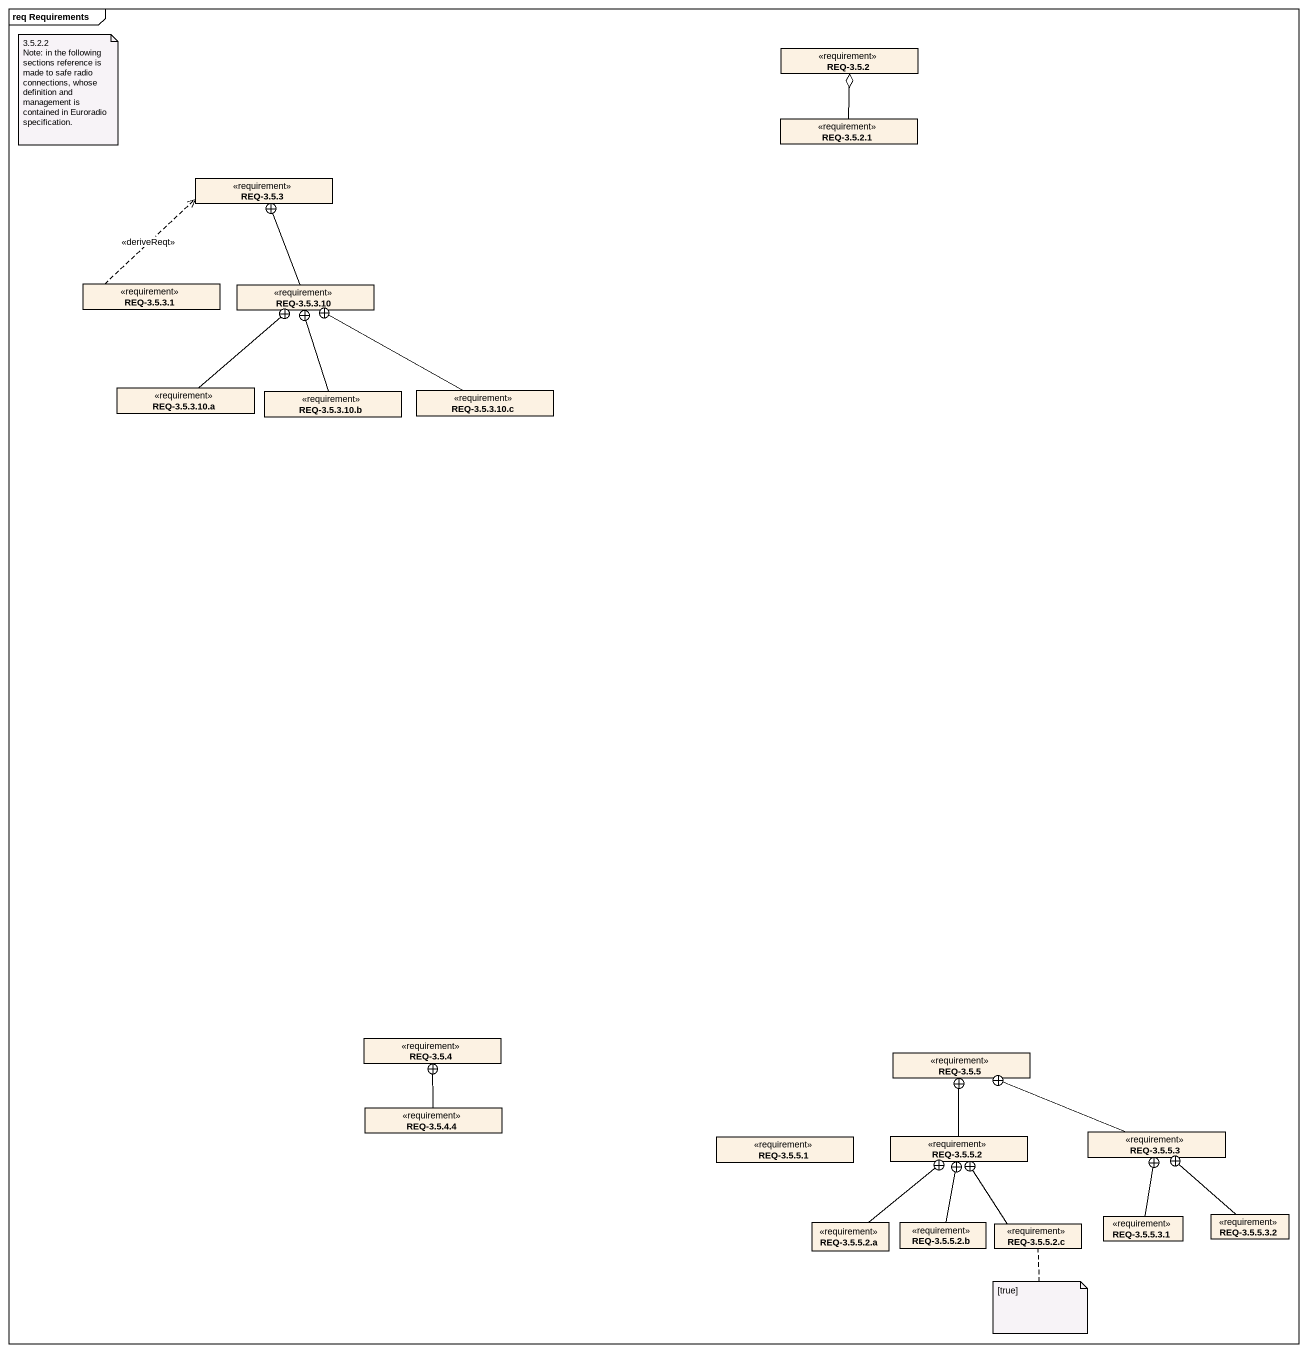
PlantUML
@startuml
mainframe req Requirements
hide circle
hide empty members
class "REQ-3.5.2" as REQ_3_5_2 <<requirement>>
class "REQ-3.5.2.1" as REQ_3_5_2_1 <<requirement>>
class "REQ-3.5.3" as REQ_3_5_3 <<requirement>>
class "REQ-3.5.3.1" as REQ_3_5_3_1 <<requirement>>
class "REQ-3.5.3.10" as REQ_3_5_3_10 <<requirement>>
class "REQ-3.5.3.10.a" as REQ_3_5_3_10_a <<requirement>>
class "REQ-3.5.3.10.b" as REQ_3_5_3_10_b <<requirement>>
class "REQ-3.5.3.10.c" as REQ_3_5_3_10_c <<requirement>>
class "REQ-3.5.4" as REQ_3_5_4 <<requirement>>
class "REQ-3.5.5" as REQ_3_5_5 <<requirement>>
class "REQ-3.5.4.4" as REQ_3_5_4_4 <<requirement>>
class "REQ-3.5.5.1" as REQ_3_5_5_1 <<requirement>>
class "REQ-3.5.5.2" as REQ_3_5_5_2 <<requirement>>
class "REQ-3.5.5.3" as REQ_3_5_5_3 <<requirement>>
class "REQ-3.5.5.2.a" as REQ_3_5_5_2_a <<requirement>>
class "REQ-3.5.5.2.b" as REQ_3_5_5_2_b <<requirement>>
class "REQ-3.5.5.2.c" as REQ_3_5_5_2_c <<requirement>>
class "REQ-3.5.5.3.1" as REQ_3_5_5_3_1 <<requirement>>
class "REQ-3.5.5.3.2" as REQ_3_5_5_3_2 <<requirement>>
REQ_3_5_2_1 -up-o REQ_3_5_2
REQ_3_5_3_1 .up.> REQ_3_5_3 : <<deriveReqt>>
REQ_3_5_3_10 -up-+ REQ_3_5_3
REQ_3_5_3_10_a -up-+ REQ_3_5_3_10
REQ_3_5_3_10_b -up-+ REQ_3_5_3_10
REQ_3_5_3_10_c -left-+ REQ_3_5_3_10
REQ_3_5_4_4 -up-+ REQ_3_5_4
REQ_3_5_5_2 -up-+ REQ_3_5_5
REQ_3_5_5_3 -left-+ REQ_3_5_5
REQ_3_5_5_2_a -up-+ REQ_3_5_5_2
REQ_3_5_5_2_b -up-+ REQ_3_5_5_2
REQ_3_5_5_2_c -up-+ REQ_3_5_5_2
REQ_3_5_5_3_1 -up-+ REQ_3_5_5_3
REQ_3_5_5_3_2 -up-+ REQ_3_5_5_3
note as N1
  3.5.2.2
  Note: in the following sections reference is made to safe radio connections, whose definition and management is contained in Euroradio specification.
end note
note bottom of REQ_3_5_5_2_c : [true]
@enduml
